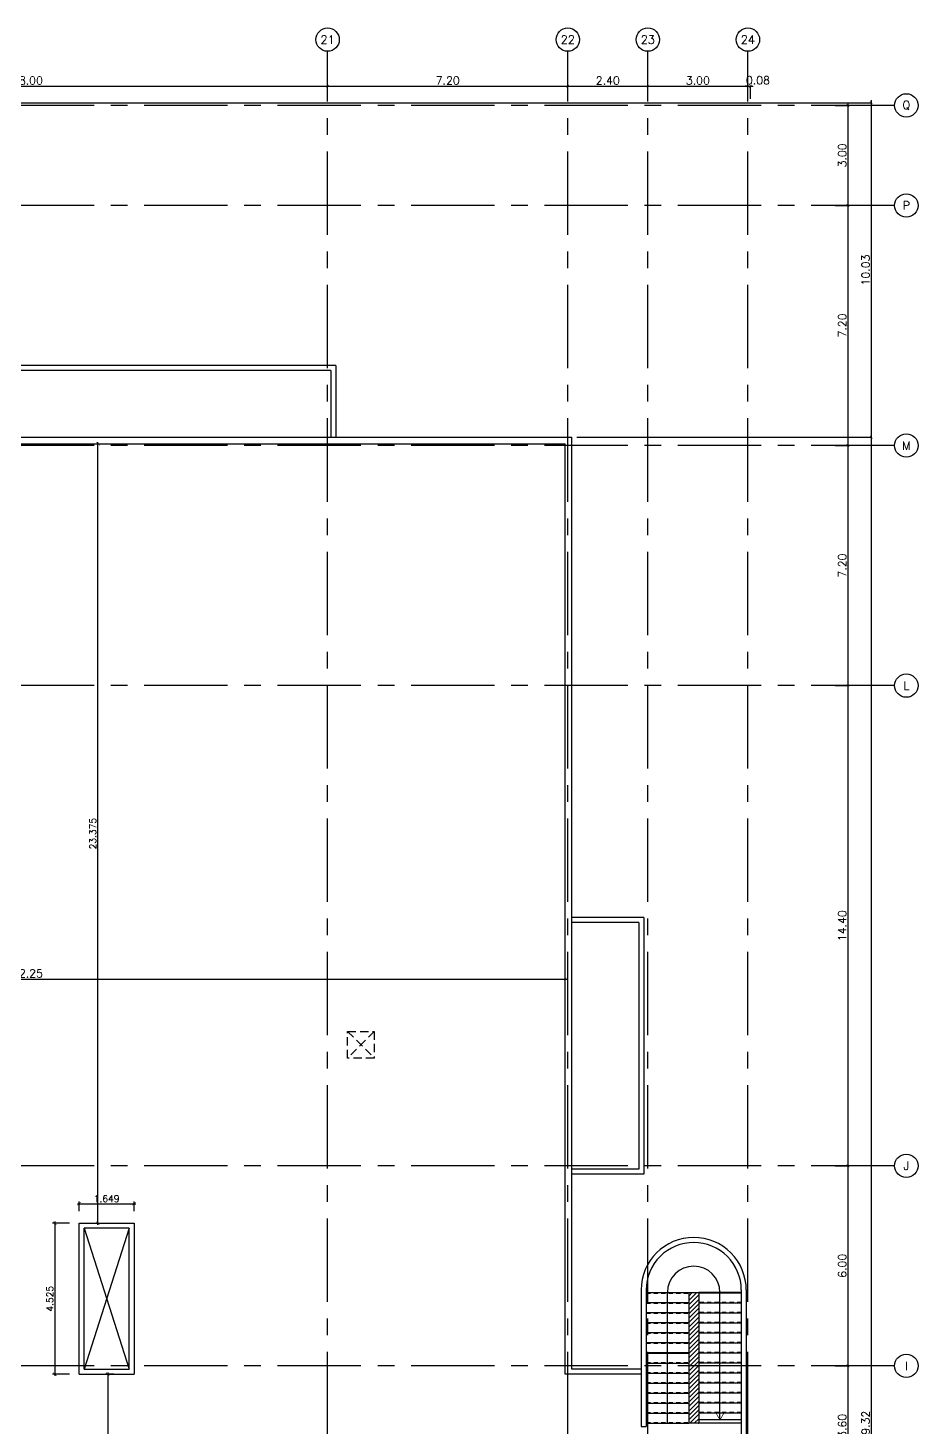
# Model space of a CAD drawing. Extents: x 88854 to 89144, y 39922 to 40011.
# Drawn here: x 88919.03 to 88945.71, y 39957.87 to 39999.82 of the extents above; entities that cross this region are included whole.
import ezdxf
from ezdxf.enums import TextEntityAlignment as Align

# ---------------------------------------------------------------- set-up
doc = ezdxf.new("R2010")
doc.units = 0
doc.header["$MEASUREMENT"] = 0
doc.header["$PDMODE"] = 34
for name, pattern in [('CENTERX2', [4, 2.5, -0.5, 0.5, -0.5]), ('HIDDEN', [0.375, 0.25, -0.125]), ('HIDDEN2', [0.1875, 0.125, -0.0625])]:
    doc.linetypes.add(name, pattern=pattern)
doc.layers.get('0').update_dxf_attribs({"linetype": 'CONTINUOUS'})
doc.layers.get('DEFPOINTS').update_dxf_attribs({"linetype": 'CONTINUOUS'})
for name, color, linetype in [('AX-CR', 2, 'CONTINUOUS'), ('AX-DIM', 4, 'CONTINUOUS'), ('AX-TXT', 2, 'CONTINUOUS'), ('AXES', 11, 'CENTERX2'), ('DIM', 4, 'CONTINUOUS'), ('ele', 7, 'CONTINUOUS'), ('HAT', 8, 'CONTINUOUS'), ('PROJ-L', 3, 'CONTINUOUS'), ('ROOF', 2, 'CONTINUOUS'), ('SHAFT', 4, 'CONTINUOUS'), ('STR', 5, 'CONTINUOUS'), ('WALL', 2, 'CONTINUOUS')]:
    doc.layers.add(name, color=color, linetype=linetype)
doc.styles.add('ROMANS', font='ROMANS.shx')
doc.dimstyles.new('DIM-OUT', dxfattribs={"dimscale": 0, "dimtxt": 0.24, "dimasz": 0.08, "dimexe": 0.02, "dimexo": 0.02, "dimgap": 0.05, "dimtad": 1, "dimzin": 0, "dimdsep": 46, "dimtxsty": 'ROMANS', "dimblk1": 'ARCHTICK', "dimblk2": 'ARCHTICK', "dimsah": 1, "dimcen": 0.01, "dimdle": 0.08, "dimclrd": 4, "dimclre": 4, "dimclrt": 2, "dimadec": 0, "dimazin": 0, "dimtp": 2, "dimtm": 2, "dimtfac": 0.114286, "dimtix": 1, "dimtmove": 2, "dimatfit": 3, "dimldrblk": 'ARCHTICK', "dimfxl": 0, "dimtolj": 1, "dimtzin": 0, "dimarcsym": 0})
doc.dimstyles.new('STANDARD in', dxfattribs={"dimtxt": 0.2, "dimasz": 0.1, "dimexe": 0.07, "dimexo": 0.07, "dimgap": 0.05, "dimtad": 1, "dimdec": 3, "dimzin": 0, "dimdsep": 46, "dimtxsty": 'ROMANS', "dimblk": 'ARCHTICK', "dimcen": 0.05, "dimdle": 0.05, "dimclrd": 4, "dimclre": 4, "dimclrt": 2, "dimadec": 0, "dimazin": 0, "dimtfac": 1, "dimtdec": 3, "dimtmove": 2, "dimatfit": 3, "dimfxl": 0, "dimtolj": 1, "dimtzin": 0, "dimarcsym": 0})

# ---------------------------------------------------------------- blocks, each defined once
blk = doc.blocks.new('_ARCHTICK')
at = {"color": 0, "linetype": 'ByBlock', "const_width": 0.15}
blk.add_lwpolyline([(-0.5, -0.5), (0.5, 0.5)], dxfattribs=at)
blk = doc.blocks.new('*D7')
at = {"layer": 'AX-DIM', "color": 4, "lineweight": -2}
for p, q in [((88909.93, 39998.077), (88928.09, 39998.077)), ((88910.01, 39997.697), (88910.01, 39998.097)), ((88928.01, 39997.697), (88928.01, 39998.097))]:
    blk.add_line(p, q, dxfattribs=at)
at = {"layer": 'DEFPOINTS', "color": 0}
for p in [(88928.01, 39998.077), (88910.01, 39997.677), (88928.01, 39997.677)]:
    blk.add_point(p, dxfattribs=at)
at = {"layer": 'AX-DIM', "color": 4, "lineweight": -2, "xscale": 0.08, "yscale": 0.08, "zscale": 0.08, "rotation": 180}
blk.add_blockref('_ARCHTICK', (88910.01, 39998.077), dxfattribs=at)
at = {"layer": 'AX-DIM', "color": 4, "lineweight": -2, "xscale": 0.08, "yscale": 0.08, "zscale": 0.08}
blk.add_blockref('_ARCHTICK', (88928.01, 39998.077), dxfattribs=at)
at = {"layer": 'AX-DIM', "color": 2, "insert": (88919.01, 39998.247), "char_height": 0.24, "attachment_point": 5, "style": 'ROMANS'}
blk.add_mtext('\\A1;18.00', dxfattribs=at)
blk = doc.blocks.new('*D8')
at = {"layer": 'AX-DIM', "color": 4, "lineweight": -2}
for p, q in [((88944.31, 39997.655), (88944.31, 39987.47)), ((88901.005, 39997.575), (88944.33, 39997.575)), ((88943.63, 39987.55), (88944.33, 39987.55))]:
    blk.add_line(p, q, dxfattribs=at)
at = {"layer": 'DEFPOINTS', "color": 0}
for p in [(88900.985, 39997.575), (88943.61, 39987.55), (88944.31, 39987.55)]:
    blk.add_point(p, dxfattribs=at)
at = {"layer": 'AX-DIM', "color": 4, "lineweight": -2, "xscale": 0.08, "yscale": 0.08, "zscale": 0.08}
for p, rotation in [((88944.31, 39997.575), 90), ((88944.31, 39987.55), 270)]:
    blk.add_blockref('_ARCHTICK', p, dxfattribs=dict(at, rotation=rotation))
at = {"layer": 'AX-DIM', "color": 2, "insert": (88944.14, 39992.562), "char_height": 0.24, "attachment_point": 5, "rotation": 90, "style": 'ROMANS'}
blk.add_mtext('\\A1;10.03', dxfattribs=at)
blk = doc.blocks.new('*D14')
at = {"layer": 'AX-DIM', "color": 4, "lineweight": -2}
for p, q in [((88935.48, 39987.55), (88944.33, 39987.55)), ((88944.31, 39987.63), (88944.31, 39928.15)), ((88935.48, 39928.23), (88944.33, 39928.23))]:
    blk.add_line(p, q, dxfattribs=at)
at = {"layer": 'DEFPOINTS', "color": 0}
for p in [(88935.46, 39987.55), (88935.46, 39928.23), (88944.31, 39928.23)]:
    blk.add_point(p, dxfattribs=at)
at = {"layer": 'AX-DIM', "color": 4, "lineweight": -2, "xscale": 0.08, "yscale": 0.08, "zscale": 0.08}
for p, rotation in [((88944.31, 39987.55), 90), ((88944.31, 39928.23), 270)]:
    blk.add_blockref('_ARCHTICK', p, dxfattribs=dict(at, rotation=rotation))
at = {"layer": 'AX-DIM', "color": 2, "insert": (88944.14, 39957.89), "char_height": 0.24, "attachment_point": 5, "rotation": 90, "style": 'ROMANS'}
blk.add_mtext('\\A1;59.32', dxfattribs=at)
blk = doc.blocks.new('*D15')
at = {"layer": 'AX-DIM', "color": 4, "lineweight": -2}
for p, q in [((88943.23, 39965.7), (88943.63, 39965.7)), ((88943.61, 39965.78), (88943.61, 39959.62)), ((88943.23, 39959.7), (88943.63, 39959.7))]:
    blk.add_line(p, q, dxfattribs=at)
at = {"layer": 'DEFPOINTS', "color": 0}
for p in [(88943.21, 39965.7), (88943.21, 39959.7), (88943.61, 39959.7)]:
    blk.add_point(p, dxfattribs=at)
at = {"layer": 'AX-DIM', "color": 4, "lineweight": -2, "xscale": 0.08, "yscale": 0.08, "zscale": 0.08}
for p, rotation in [((88943.61, 39965.7), 90), ((88943.61, 39959.7), 270)]:
    blk.add_blockref('_ARCHTICK', p, dxfattribs=dict(at, rotation=rotation))
at = {"layer": 'AX-DIM', "color": 2, "insert": (88943.44, 39962.7), "char_height": 0.24, "attachment_point": 5, "rotation": 90, "style": 'ROMANS'}
blk.add_mtext('\\A1;6.00', dxfattribs=at)
blk = doc.blocks.new('*D22')
at = {"layer": 'AX-DIM', "color": 4, "lineweight": -2}
for p, q in [((88943.23, 39959.7), (88943.63, 39959.7)), ((88943.61, 39959.78), (88943.61, 39956.02)), ((88943.23, 39956.1), (88943.63, 39956.1))]:
    blk.add_line(p, q, dxfattribs=at)
at = {"layer": 'DEFPOINTS', "color": 0}
for p in [(88943.21, 39959.7), (88943.21, 39956.1), (88943.61, 39956.1)]:
    blk.add_point(p, dxfattribs=at)
at = {"layer": 'AX-DIM', "color": 4, "lineweight": -2, "xscale": 0.08, "yscale": 0.08, "zscale": 0.08}
for p, rotation in [((88943.61, 39959.7), 90), ((88943.61, 39956.1), 270)]:
    blk.add_blockref('_ARCHTICK', p, dxfattribs=dict(at, rotation=rotation))
at = {"layer": 'AX-DIM', "color": 2, "insert": (88943.44, 39957.9), "char_height": 0.24, "attachment_point": 5, "rotation": 90, "style": 'ROMANS'}
blk.add_mtext('\\A1;3.60', dxfattribs=at)
blk = doc.blocks.new('AXR')
at = {"layer": 'AX-CR'}
blk.add_circle((350, 0), 350, dxfattribs=at)
at = {"layer": 'AX-TXT', "style": 'ROMANS'}
blk.add_attdef('AX', text='', height=250, dxfattribs=at).set_placement((350, 0), align=Align.MIDDLE)
blk = doc.blocks.new('*D24')
at = {"layer": 'AX-DIM', "color": 4, "lineweight": -2}
for p, q in [((88943.23, 39994.5), (88943.63, 39994.5)), ((88943.61, 39994.58), (88943.61, 39987.22)), ((88943.23, 39987.3), (88943.63, 39987.3))]:
    blk.add_line(p, q, dxfattribs=at)
at = {"layer": 'DEFPOINTS', "color": 0}
for p in [(88943.21, 39994.5), (88943.21, 39987.3), (88943.61, 39987.3)]:
    blk.add_point(p, dxfattribs=at)
at = {"layer": 'AX-DIM', "color": 4, "lineweight": -2, "xscale": 0.08, "yscale": 0.08, "zscale": 0.08}
for p, rotation in [((88943.61, 39994.5), 90), ((88943.61, 39987.3), 270)]:
    blk.add_blockref('_ARCHTICK', p, dxfattribs=dict(at, rotation=rotation))
at = {"layer": 'AX-DIM', "color": 2, "insert": (88943.44, 39990.9), "char_height": 0.24, "attachment_point": 5, "rotation": 90, "style": 'ROMANS'}
blk.add_mtext('\\A1;7.20', dxfattribs=at)
blk = doc.blocks.new('*D25')
at = {"layer": 'AX-DIM', "color": 4, "lineweight": -2}
for p, q in [((88943.23, 39980.1), (88943.63, 39980.1)), ((88943.61, 39980.18), (88943.61, 39965.62)), ((88943.23, 39965.7), (88943.63, 39965.7))]:
    blk.add_line(p, q, dxfattribs=at)
at = {"layer": 'DEFPOINTS', "color": 0}
for p in [(88943.21, 39980.1), (88943.21, 39965.7), (88943.61, 39965.7)]:
    blk.add_point(p, dxfattribs=at)
at = {"layer": 'AX-DIM', "color": 4, "lineweight": -2, "xscale": 0.08, "yscale": 0.08, "zscale": 0.08}
for p, rotation in [((88943.61, 39980.1), 90), ((88943.61, 39965.7), 270)]:
    blk.add_blockref('_ARCHTICK', p, dxfattribs=dict(at, rotation=rotation))
at = {"layer": 'AX-DIM', "color": 2, "insert": (88943.44, 39972.9), "char_height": 0.24, "attachment_point": 5, "rotation": 90, "style": 'ROMANS'}
blk.add_mtext('\\A1;14.40', dxfattribs=at)
blk = doc.blocks.new('*D26')
at = {"layer": 'AX-DIM', "color": 4, "lineweight": -2}
for p, q in [((88943.23, 39987.3), (88943.63, 39987.3)), ((88943.61, 39987.38), (88943.61, 39980.02)), ((88943.23, 39980.1), (88943.63, 39980.1))]:
    blk.add_line(p, q, dxfattribs=at)
at = {"layer": 'DEFPOINTS', "color": 0}
for p in [(88943.21, 39987.3), (88943.21, 39980.1), (88943.61, 39980.1)]:
    blk.add_point(p, dxfattribs=at)
at = {"layer": 'AX-DIM', "color": 4, "lineweight": -2, "xscale": 0.08, "yscale": 0.08, "zscale": 0.08}
for p, rotation in [((88943.61, 39987.3), 90), ((88943.61, 39980.1), 270)]:
    blk.add_blockref('_ARCHTICK', p, dxfattribs=dict(at, rotation=rotation))
at = {"layer": 'AX-DIM', "color": 2, "insert": (88943.44, 39983.7), "char_height": 0.24, "attachment_point": 5, "rotation": 90, "style": 'ROMANS'}
blk.add_mtext('\\A1;7.20', dxfattribs=at)
blk = doc.blocks.new('*D27')
at = {"layer": 'AX-DIM', "color": 4, "lineweight": -2}
for p, q in [((88927.93, 39998.077), (88935.29, 39998.077)), ((88928.01, 39997.697), (88928.01, 39998.097)), ((88935.21, 39997.697), (88935.21, 39998.097))]:
    blk.add_line(p, q, dxfattribs=at)
at = {"layer": 'DEFPOINTS', "color": 0}
for p in [(88935.21, 39998.077), (88928.01, 39997.677), (88935.21, 39997.677)]:
    blk.add_point(p, dxfattribs=at)
at = {"layer": 'AX-DIM', "color": 4, "lineweight": -2, "xscale": 0.08, "yscale": 0.08, "zscale": 0.08, "rotation": 180}
blk.add_blockref('_ARCHTICK', (88928.01, 39998.077), dxfattribs=at)
at = {"layer": 'AX-DIM', "color": 4, "lineweight": -2, "xscale": 0.08, "yscale": 0.08, "zscale": 0.08}
blk.add_blockref('_ARCHTICK', (88935.21, 39998.077), dxfattribs=at)
at = {"layer": 'AX-DIM', "color": 2, "insert": (88931.61, 39998.247), "char_height": 0.24, "attachment_point": 5, "style": 'ROMANS'}
blk.add_mtext('\\A1;7.20', dxfattribs=at)
blk = doc.blocks.new('AXU')
at = {"layer": 'AX-CR'}
blk.add_circle((0, 350), 350, dxfattribs=at)
at = {"layer": 'AX-TXT', "style": 'ROMANS'}
blk.add_attdef('AX', text='', height=250, dxfattribs=at).set_placement((0, 350), align=Align.MIDDLE)
blk = doc.blocks.new('*D28')
at = {"layer": 'AX-DIM', "color": 4, "lineweight": -2}
for p, q in [((88935.13, 39998.077), (88937.69, 39998.077)), ((88935.21, 39997.697), (88935.21, 39998.097)), ((88937.61, 39997.697), (88937.61, 39998.097))]:
    blk.add_line(p, q, dxfattribs=at)
at = {"layer": 'DEFPOINTS', "color": 0}
for p in [(88937.61, 39998.077), (88935.21, 39997.677), (88937.61, 39997.677)]:
    blk.add_point(p, dxfattribs=at)
at = {"layer": 'AX-DIM', "color": 4, "lineweight": -2, "xscale": 0.08, "yscale": 0.08, "zscale": 0.08, "rotation": 180}
blk.add_blockref('_ARCHTICK', (88935.21, 39998.077), dxfattribs=at)
at = {"layer": 'AX-DIM', "color": 4, "lineweight": -2, "xscale": 0.08, "yscale": 0.08, "zscale": 0.08}
blk.add_blockref('_ARCHTICK', (88937.61, 39998.077), dxfattribs=at)
at = {"layer": 'AX-DIM', "color": 2, "insert": (88936.41, 39998.247), "char_height": 0.24, "attachment_point": 5, "style": 'ROMANS'}
blk.add_mtext('\\A1;2.40', dxfattribs=at)
blk = doc.blocks.new('*D29')
at = {"layer": 'AX-DIM', "color": 4, "lineweight": -2}
for p, q in [((88937.53, 39998.077), (88940.69, 39998.077)), ((88937.61, 39997.697), (88937.61, 39998.097)), ((88940.61, 39997.697), (88940.61, 39998.097))]:
    blk.add_line(p, q, dxfattribs=at)
at = {"layer": 'DEFPOINTS', "color": 0}
for p in [(88940.61, 39998.077), (88937.61, 39997.677), (88940.61, 39997.677)]:
    blk.add_point(p, dxfattribs=at)
at = {"layer": 'AX-DIM', "color": 4, "lineweight": -2, "xscale": 0.08, "yscale": 0.08, "zscale": 0.08, "rotation": 180}
blk.add_blockref('_ARCHTICK', (88937.61, 39998.077), dxfattribs=at)
at = {"layer": 'AX-DIM', "color": 4, "lineweight": -2, "xscale": 0.08, "yscale": 0.08, "zscale": 0.08}
blk.add_blockref('_ARCHTICK', (88940.61, 39998.077), dxfattribs=at)
at = {"layer": 'AX-DIM', "color": 2, "insert": (88939.11, 39998.247), "char_height": 0.24, "attachment_point": 5, "style": 'ROMANS'}
blk.add_mtext('\\A1;3.00', dxfattribs=at)
blk = doc.blocks.new('*D30')
at = {"layer": 'AX-DIM', "color": 4, "lineweight": -2}
for p, q in [((88940.61, 39998.077), (88940.53, 39998.077)), ((88940.61, 39997.697), (88940.61, 39998.097)), ((88940.61, 39998.077), (88940.685, 39998.077)), ((88940.685, 39997.697), (88940.685, 39998.097)), ((88940.685, 39998.077), (88940.765, 39998.077))]:
    blk.add_line(p, q, dxfattribs=at)
at = {"layer": 'DEFPOINTS', "color": 0}
for p in [(88940.685, 39998.077), (88940.61, 39997.677), (88940.685, 39997.677)]:
    blk.add_point(p, dxfattribs=at)
at = {"layer": 'AX-DIM', "color": 4, "lineweight": -2, "xscale": 0.08, "yscale": 0.08, "zscale": 0.08}
blk.add_blockref('_ARCHTICK', (88940.61, 39998.077), dxfattribs=at)
at = {"layer": 'AX-DIM', "color": 4, "lineweight": -2, "xscale": 0.08, "yscale": 0.08, "zscale": 0.08, "rotation": 180}
blk.add_blockref('_ARCHTICK', (88940.685, 39998.077), dxfattribs=at)
at = {"layer": 'AX-DIM', "color": 2, "insert": (88940.911, 39998.252), "char_height": 0.24, "attachment_point": 5, "style": 'ROMANS'}
blk.add_mtext('\\A1;0.08', dxfattribs=at)
blk = doc.blocks.new('*D31')
at = {"layer": 'AX-DIM', "color": 4, "lineweight": -2}
for p, q in [((88943.23, 39997.5), (88943.63, 39997.5)), ((88943.61, 39997.58), (88943.61, 39994.42)), ((88943.23, 39994.5), (88943.63, 39994.5))]:
    blk.add_line(p, q, dxfattribs=at)
at = {"layer": 'DEFPOINTS', "color": 0}
for p in [(88943.21, 39997.5), (88943.21, 39994.5), (88943.61, 39994.5)]:
    blk.add_point(p, dxfattribs=at)
at = {"layer": 'AX-DIM', "color": 4, "lineweight": -2, "xscale": 0.08, "yscale": 0.08, "zscale": 0.08}
for p, rotation in [((88943.61, 39997.5), 90), ((88943.61, 39994.5), 270)]:
    blk.add_blockref('_ARCHTICK', p, dxfattribs=dict(at, rotation=rotation))
at = {"layer": 'AX-DIM', "color": 2, "insert": (88943.44, 39996), "char_height": 0.24, "attachment_point": 5, "rotation": 90, "style": 'ROMANS'}
blk.add_mtext('\\A1;3.00', dxfattribs=at)
blk = doc.blocks.new('*D65')
at = {"layer": 'AX-DIM', "color": 4, "lineweight": -2}
for p, q in [((88902.806, 39971.299), (88935.216, 39971.299)), ((88902.886, 39970.919), (88902.886, 39971.319)), ((88935.136, 39970.919), (88935.136, 39971.319))]:
    blk.add_line(p, q, dxfattribs=at)
at = {"layer": 'DEFPOINTS', "color": 0}
for p in [(88935.136, 39971.299), (88902.886, 39970.899), (88935.136, 39970.899)]:
    blk.add_point(p, dxfattribs=at)
at = {"layer": 'AX-DIM', "color": 4, "lineweight": -2, "xscale": 0.08, "yscale": 0.08, "zscale": 0.08, "rotation": 180}
blk.add_blockref('_ARCHTICK', (88902.886, 39971.299), dxfattribs=at)
at = {"layer": 'AX-DIM', "color": 4, "lineweight": -2, "xscale": 0.08, "yscale": 0.08, "zscale": 0.08}
blk.add_blockref('_ARCHTICK', (88935.136, 39971.299), dxfattribs=at)
at = {"layer": 'AX-DIM', "color": 2, "insert": (88919.011, 39971.469), "char_height": 0.24, "attachment_point": 5, "style": 'ROMANS'}
blk.add_mtext('\\A1;32.25', dxfattribs=at)
blk = doc.blocks.new('*D84')
at = {"layer": 'AX-DIM', "color": 4, "linetype": 'Continuous', "lineweight": -2}
for p, q in [((88919.834, 39964.025), (88919.834, 39959.4)), ((88920.268, 39963.975), (88919.764, 39963.975)), ((88920.268, 39959.45), (88919.764, 39959.45))]:
    blk.add_line(p, q, dxfattribs=at)
at = {"layer": 'DEFPOINTS', "color": 0, "linetype": 'Continuous'}
for p in [(88920.338, 39963.975), (88919.834, 39959.45), (88920.338, 39959.45)]:
    blk.add_point(p, dxfattribs=at)
at = {"layer": 'AX-DIM', "color": 4, "linetype": 'Continuous', "lineweight": -2, "xscale": 0.1, "yscale": 0.1, "zscale": 0.1}
for p, rotation in [((88919.834, 39963.975), 90), ((88919.834, 39959.45), 270)]:
    blk.add_blockref('_ARCHTICK', p, dxfattribs=dict(at, rotation=rotation))
at = {"layer": 'AX-DIM', "color": 2, "linetype": 'Continuous', "insert": (88919.684, 39961.712), "char_height": 0.2, "attachment_point": 5, "rotation": 90, "style": 'ROMANS'}
blk.add_mtext('\\A1;4.525', dxfattribs=at)
blk = doc.blocks.new('*D85')
at = {"layer": 'AX-DIM', "color": 4, "linetype": 'Continuous', "lineweight": -2}
for p, q in [((88920.51, 39964.563), (88922.259, 39964.563)), ((88920.56, 39964.337), (88920.56, 39964.633)), ((88922.209, 39964.337), (88922.209, 39964.633))]:
    blk.add_line(p, q, dxfattribs=at)
at = {"layer": 'DEFPOINTS', "color": 0, "linetype": 'Continuous'}
for p in [(88922.209, 39964.563), (88920.56, 39964.267), (88922.209, 39964.267)]:
    blk.add_point(p, dxfattribs=at)
at = {"layer": 'AX-DIM', "color": 4, "linetype": 'Continuous', "lineweight": -2, "xscale": 0.1, "yscale": 0.1, "zscale": 0.1, "rotation": 180}
blk.add_blockref('_ARCHTICK', (88920.56, 39964.563), dxfattribs=at)
at = {"layer": 'AX-DIM', "color": 4, "linetype": 'Continuous', "lineweight": -2, "xscale": 0.1, "yscale": 0.1, "zscale": 0.1}
blk.add_blockref('_ARCHTICK', (88922.209, 39964.563), dxfattribs=at)
at = {"layer": 'AX-DIM', "color": 2, "linetype": 'Continuous', "insert": (88921.385, 39964.713), "char_height": 0.2, "attachment_point": 5, "style": 'ROMANS'}
blk.add_mtext('\\A1;1.649', dxfattribs=at)
blk = doc.blocks.new('*D278')
at = {"layer": 'AX-DIM', "color": 4, "linetype": 'Continuous', "lineweight": -2}
for p, q in [((88921.6, 39959.45), (88921.346, 39959.45)), ((88921.416, 39959.5), (88921.416, 39951.305)), ((88921.832, 39951.355), (88921.346, 39951.355))]:
    blk.add_line(p, q, dxfattribs=at)
at = {"layer": 'DEFPOINTS', "color": 0, "linetype": 'Continuous'}
for p in [(88921.67, 39959.45), (88921.416, 39951.355), (88921.902, 39951.355)]:
    blk.add_point(p, dxfattribs=at)
at = {"layer": 'AX-DIM', "color": 4, "linetype": 'Continuous', "lineweight": -2, "xscale": 0.1, "yscale": 0.1, "zscale": 0.1}
for p, rotation in [((88921.416, 39959.45), 90), ((88921.416, 39951.355), 270)]:
    blk.add_blockref('_ARCHTICK', p, dxfattribs=dict(at, rotation=rotation))
at = {"layer": 'AX-DIM', "color": 2, "linetype": 'Continuous', "insert": (88921.266, 39955.402), "char_height": 0.2, "attachment_point": 5, "rotation": 90, "style": 'ROMANS'}
blk.add_mtext('\\A1;8.095', dxfattribs=at)
blk = doc.blocks.new('*D279')
at = {"layer": 'DEFPOINTS', "color": 0, "linetype": 'Continuous'}
for p in [(88921.122, 39987.35), (88921.122, 39987.35), (88921.122, 39963.975)]:
    blk.add_point(p, dxfattribs=at)
at = {"layer": 'DIM', "color": 4, "linetype": 'Continuous', "lineweight": -2}
blk.add_line((88921.122, 39963.925), (88921.122, 39987.4), dxfattribs=at)
at = {"layer": 'DIM', "color": 4, "linetype": 'Continuous', "lineweight": -2, "xscale": 0.1, "yscale": 0.1, "zscale": 0.1}
for p, rotation in [((88921.122, 39987.35), 90), ((88921.122, 39963.975), 270)]:
    blk.add_blockref('_ARCHTICK', p, dxfattribs=dict(at, rotation=rotation))
at = {"layer": 'DIM', "color": 2, "linetype": 'Continuous', "insert": (88920.972, 39975.662), "char_height": 0.2, "attachment_point": 5, "rotation": 90, "style": 'ROMANS'}
blk.add_mtext('\\A1;23.375', dxfattribs=at)

msp = doc.modelspace()

# ---------------------------------------------------------------- hatches: boundary and pattern name
at = {"layer": 'HAT', "linetype": 'Continuous'}
h = msp.add_hatch(dxfattribs=at)
h.set_pattern_fill('ANSI31', color=256, scale=0.75, style=0)
h.paths.add_polyline_path([(88939.136, 39961.8998), (88938.836, 39961.8998), (88938.836, 39959.6996), (88939.136, 39959.6996)])
h.paths.add_polyline_path([(88939.136, 39959.6996), (88938.836, 39959.6996), (88938.836, 39957.9798), (88939.136, 39957.9798)])

# ---------------------------------------------------------------- linework, layer by layer
for p, q in [((88938.836, 39961.8998), (88939.136, 39961.8998)), ((88938.836, 39961.8998), (88938.836, 39957.9798)), ((88939.136, 39961.8998), (88939.136, 39957.9798)), ((88939.136, 39957.9798), (88938.836, 39957.9798))]:
    msp.add_line(p, q)
at = {"layer": 'AXES'}
for p, q in [((88928.0103, 39921.6153), (88928.0103, 39999.1214)), ((88935.2103, 39921.6153), (88935.2103, 39999.1214)), ((88937.6103, 39921.6153), (88937.6103, 39999.1214)), ((88940.6103, 39921.6153), (88940.6103, 39999.1214)), ((88945.0103, 39997.4996), (88876.9703, 39997.4996)), ((88945.0103, 39994.4996), (88876.9703, 39994.4996)), ((88945.0103, 39987.2996), (88876.9703, 39987.2996)), ((88945.0103, 39980.0996), (88876.9703, 39980.0996)), ((88945.0103, 39965.6996), (88876.9703, 39965.6996)), ((88945.0103, 39959.6996), (88876.9703, 39959.6996))]:
    msp.add_line(p, q, dxfattribs=at)
at = {"layer": 'ele', "linetype": 'Continuous'}
for p, q in [((88922.0593, 39963.8246), (88920.7103, 39959.5996)), ((88920.7104, 39963.8246), (88922.0593, 39959.5996))]:
    msp.add_line(p, q, dxfattribs=at)
at = {"layer": 'PROJ-L', "linetype": 'Continuous'}
for p, q in [((88928.2603, 39989.6996), (88909.7603, 39989.6996)), ((88928.2603, 39989.6996), (88928.2603, 39987.5496)), ((88928.1103, 39989.5496), (88909.9103, 39989.5496)), ((88928.1103, 39989.5496), (88928.1103, 39987.5496)), ((88937.486, 39973.1496), (88935.336, 39973.1496)), ((88937.336, 39972.9996), (88935.336, 39972.9996)), ((88937.336, 39972.9996), (88937.336, 39965.5996)), ((88937.486, 39973.1496), (88937.486, 39965.4496)), ((88937.336, 39965.5996), (88935.336, 39965.5996)), ((88937.486, 39965.4496), (88935.336, 39965.4496))]:
    msp.add_line(p, q, dxfattribs=at)
at = {"layer": 'ROOF'}
for p, q in [((88902.686, 39987.5496), (88935.336, 39987.5496)), ((88935.336, 39959.5996), (88935.336, 39987.5496)), ((88902.886, 39987.3496), (88935.136, 39987.3496)), ((88935.136, 39959.4496), (88935.136, 39987.3496)), ((88937.411, 39959.4496), (88935.136, 39959.4496)), ((88937.411, 39959.5996), (88935.336, 39959.5996))]:
    msp.add_line(p, q, dxfattribs=at)
at = {"layer": 'SHAFT', "linetype": 'HIDDEN'}
for p, q in [((88928.6103, 39969.7296), (88929.4103, 39968.9296)), ((88929.4103, 39969.7296), (88928.6103, 39968.9296))]:
    msp.add_line(p, q, dxfattribs=at)
msp.add_lwpolyline([(88928.6103, 39969.7296), (88929.4103, 39969.7296), (88929.4103, 39968.9296), (88928.6103, 39968.9296)], close=True, dxfattribs=at)
at = {"layer": 'STR'}
for p, q in [((88937.561, 39961.8998), (88938.836, 39961.8998)), ((88937.561, 39961.5998), (88938.836, 39961.5998)), ((88938.1985, 39957.9798), (88938.1985, 39961.9022)), ((88940.411, 39961.8998), (88939.136, 39961.8998)), ((88940.411, 39961.8798), (88939.136, 39961.8798)), ((88940.411, 39961.5798), (88939.136, 39961.5798)), ((88939.7735, 39958.0798), (88939.7735, 39961.9022)), ((88937.561, 39961.2998), (88938.836, 39961.2998)), ((88940.411, 39961.2798), (88939.136, 39961.2798)), ((88937.561, 39960.9998), (88938.836, 39960.9998)), ((88937.561, 39960.6998), (88938.836, 39960.6998)), ((88940.411, 39960.9798), (88939.136, 39960.9798)), ((88940.411, 39960.6798), (88939.136, 39960.6798)), ((88937.561, 39960.3998), (88938.836, 39960.3998)), ((88940.411, 39960.3798), (88939.136, 39960.3798)), ((88937.561, 39960.0998), (88938.836, 39960.0998)), ((88937.561, 39960.0798), (88938.836, 39960.0798)), ((88940.411, 39960.0798), (88939.136, 39960.0798)), ((88937.561, 39959.7798), (88938.836, 39959.7798)), ((88937.561, 39959.4798), (88938.836, 39959.4798)), ((88940.411, 39959.7798), (88939.136, 39959.7798)), ((88940.411, 39959.4798), (88939.136, 39959.4798)), ((88937.561, 39959.1798), (88938.836, 39959.1798)), ((88940.411, 39959.1798), (88939.136, 39959.1798)), ((88937.561, 39958.8798), (88938.836, 39958.8798)), ((88937.561, 39958.5798), (88938.836, 39958.5798)), ((88940.411, 39958.8798), (88939.136, 39958.8798)), ((88940.411, 39958.5798), (88939.136, 39958.5798)), ((88937.561, 39958.2798), (88938.836, 39958.2798)), ((88940.411, 39958.2798), (88939.136, 39958.2798)), ((88937.561, 39957.9798), (88938.836, 39957.9798)), ((88940.411, 39958.0798), (88939.136, 39958.0798)), ((88940.411, 39957.9798), (88939.136, 39957.9798))]:
    msp.add_line(p, q, dxfattribs=at)
at = {"layer": 'STR', "linetype": 'HIDDEN2'}
for p, q in [((88937.561, 39961.8798), (88938.836, 39961.8798)), ((88937.561, 39961.5798), (88938.836, 39961.5798)), ((88940.411, 39961.8998), (88939.136, 39961.8998)), ((88940.411, 39961.8798), (88939.136, 39961.8798)), ((88940.411, 39961.5998), (88939.136, 39961.5998)), ((88937.561, 39961.2798), (88938.836, 39961.2798)), ((88940.411, 39961.2998), (88939.136, 39961.2998)), ((88937.561, 39960.9798), (88938.836, 39960.9798)), ((88937.561, 39960.6798), (88938.836, 39960.6798)), ((88940.411, 39960.9998), (88939.136, 39960.9998)), ((88940.411, 39960.6998), (88939.136, 39960.6998)), ((88937.561, 39960.3798), (88938.836, 39960.3798)), ((88940.411, 39960.3998), (88939.136, 39960.3998)), ((88940.411, 39960.0998), (88939.136, 39960.0998)), ((88937.561, 39959.7998), (88938.836, 39959.7998)), ((88937.561, 39959.4998), (88938.836, 39959.4998)), ((88940.411, 39959.7998), (88939.136, 39959.7998)), ((88940.411, 39959.4998), (88939.136, 39959.4998)), ((88937.561, 39959.1998), (88938.836, 39959.1998)), ((88940.411, 39959.1998), (88939.136, 39959.1998)), ((88937.561, 39958.8998), (88938.836, 39958.8998)), ((88937.561, 39958.5998), (88938.836, 39958.5998)), ((88940.411, 39958.8998), (88939.136, 39958.8998)), ((88940.411, 39958.5998), (88939.136, 39958.5998)), ((88937.561, 39958.2998), (88938.836, 39958.2998)), ((88940.411, 39958.2998), (88939.136, 39958.2998)), ((88937.561, 39957.9998), (88938.836, 39957.9998))]:
    msp.add_line(p, q, dxfattribs=at)
at = {"layer": 'STR', "const_width": 0.0215}
msp.add_lwpolyline([(88939.889, 39958.2798), (88939.658, 39958.2798), (88939.7735, 39958.0798)], close=True, dxfattribs=at)
at = {"layer": 'STR'}
msp.add_arc((88938.986, 39961.9022), 0.7875, 0, 180, dxfattribs=at)
at = {"layer": 'WALL'}
for p, q in [((88920.5604, 39959.4496), (88920.5604, 39963.9746)), ((88920.5604, 39963.9746), (88922.2093, 39963.9746)), ((88920.7103, 39959.5996), (88920.7103, 39963.8246)), ((88922.0593, 39963.8246), (88920.7103, 39963.8246)), ((88922.0593, 39959.5996), (88922.0593, 39963.8246)), ((88922.2093, 39963.9746), (88922.2093, 39959.4496)), ((88937.411, 39961.9751), (88937.411, 39957.8798)), ((88937.561, 39961.9751), (88937.561, 39957.8798)), ((88940.411, 39961.9751), (88940.411, 39956.3496)), ((88940.561, 39961.9751), (88940.561, 39956.1996)), ((88920.5604, 39959.4496), (88922.2093, 39959.4496)), ((88920.7103, 39959.5996), (88922.0593, 39959.5996)), ((88937.411, 39957.8798), (88937.561, 39957.8798))]:
    msp.add_line(p, q, dxfattribs=at)
for radius, start, end in [(1.575, 90, 180), (1.425, 90, 180.00002), (1.575, 359.99997, 90), (1.425, 359.99997, 90)]:
    msp.add_arc((88938.986, 39961.9751), radius, start, end, dxfattribs=at)

# ---------------------------------------------------------------- block references
at = {"layer": 'AXES', "xscale": 0.001, "yscale": 0.001, "zscale": 0.001}
for name, p, values in [('AXU', (88928.0103, 39999.1214), {'AX': '21'}), ('AXU', (88935.2103, 39999.1214), {'AX': '22'}), ('AXU', (88937.6103, 39999.1214), {'AX': '23'}), ('AXU', (88940.6103, 39999.1214), {'AX': '24'}), ('AXR', (88945.0103, 39997.4996), {'AX': 'Q'}), ('AXR', (88945.0103, 39994.4996), {'AX': 'P'}), ('AXR', (88945.0103, 39987.2996), {'AX': 'M'}), ('AXR', (88945.0103, 39980.0996), {'AX': 'L'}), ('AXR', (88945.0103, 39965.6996), {'AX': 'J'}), ('AXR', (88945.0103, 39959.6996), {'AX': 'I'})]:
    msp.add_blockref(name, p, dxfattribs=at).add_auto_attribs(values)

# ---------------------------------------------------------------- dimensions: what is measured, and where the dimension line sits
at = {"layer": 'AX-DIM'}
for base, p1, p2, picture, middle in [((88928.0103, 39998.0773), (88910.0103, 39997.6773), (88928.0103, 39997.6773), '*D7', (88919.0103, 39998.2473)), ((88935.2103, 39998.0773), (88928.0103, 39997.6773), (88935.2103, 39997.6773), '*D27', (88931.6103, 39998.2473)), ((88937.6103, 39998.0773), (88935.2103, 39997.6773), (88937.6103, 39997.6773), '*D28', (88936.4103, 39998.2473)), ((88940.6103, 39998.0773), (88937.6103, 39997.6773), (88940.6103, 39997.6773), '*D29', (88939.1103, 39998.2473)), ((88935.136, 39971.2993), (88902.886, 39970.8993), (88935.136, 39970.8993), '*D65', (88919.011, 39971.4693))]:
    dim = msp.add_linear_dim(base=base, p1=p1, p2=p2, dimstyle='DIM-OUT', override={"dimscale": 1}, dxfattribs=at)
    dim.commit()
    dim.dimension.update_dxf_attribs({"geometry": picture, "text_midpoint": middle})
dim = msp.add_linear_dim(base=(88940.6852584497, 39998.0772585625), p1=(88940.6102584497, 39997.6772585625), p2=(88940.6852584497, 39997.6772585625), dimstyle='DIM-OUT', override={"dimscale": 1}, dxfattribs=at)
dim.commit()
dim.dimension.update_dxf_attribs({"geometry": '*D30', "text_midpoint": (88940.9109798684, 39998.2522585625), "dimtype": 160})
for base, p1, p2, picture, middle in [((88944.3102584497, 39987.5495624405), (88900.9849589005, 39997.5745624405), (88943.6102584497, 39987.5495624405), '*D8', (88944.1402584497, 39992.5620624405)), ((88943.6103, 39994.4996), (88943.2103, 39997.4996), (88943.2103, 39994.4996), '*D31', (88943.4403, 39995.9996)), ((88943.6103, 39987.2996), (88943.2103, 39994.4996), (88943.2103, 39987.2996), '*D24', (88943.4403, 39990.8996)), ((88944.3103, 39928.2296), (88935.4603, 39987.5496), (88935.4603, 39928.2296), '*D14', (88944.1403, 39957.8896)), ((88943.6103, 39980.0996), (88943.2103, 39987.2996), (88943.2103, 39980.0996), '*D26', (88943.4403, 39983.6996)), ((88943.6103, 39965.6996), (88943.2103, 39980.0996), (88943.2103, 39965.6996), '*D25', (88943.4403, 39972.8996)), ((88943.6103, 39959.6996), (88943.2103, 39965.6996), (88943.2103, 39959.6996), '*D15', (88943.4403, 39962.6996)), ((88943.6103, 39956.0996), (88943.2103, 39959.6996), (88943.2103, 39956.0996), '*D22', (88943.4403, 39957.8996))]:
    dim = msp.add_linear_dim(base=base, p1=p1, p2=p2, angle=270, dimstyle='DIM-OUT', override={"dimscale": 1}, dxfattribs=at)
    dim.commit()
    dim.dimension.update_dxf_attribs({"geometry": picture, "text_midpoint": middle})
at = {"layer": 'AX-DIM', "linetype": 'Continuous'}
dim = msp.add_linear_dim(base=(88922.2093, 39964.5626), p1=(88920.5604, 39964.2667), p2=(88922.2093, 39964.2667), dimstyle='STANDARD in', dxfattribs=at)
dim.commit()
dim.dimension.update_dxf_attribs({"geometry": '*D85', "text_midpoint": (88921.3848, 39964.7126)})
for base, p1, p2, picture, middle in [((88919.8344, 39959.4496), (88920.3376, 39963.9746), (88920.3376, 39959.4496), '*D84', (88919.6844, 39961.7121)), ((88921.416, 39951.3546), (88921.6696, 39959.4496), (88921.9017, 39951.3546), '*D278', (88921.266, 39955.4021))]:
    dim = msp.add_linear_dim(base=base, p1=p1, p2=p2, angle=90, dimstyle='STANDARD in', dxfattribs=at)
    dim.commit()
    dim.dimension.update_dxf_attribs({"geometry": picture, "text_midpoint": middle})
at = {"layer": 'DIM', "color": 0, "linetype": 'Continuous'}
dim = msp.add_linear_dim(base=(88921.1224, 39987.3496), p1=(88921.1224, 39963.9746), p2=(88921.1224, 39987.3496), angle=90, dimstyle='STANDARD in', dxfattribs=at)
dim.commit()
dim.dimension.update_dxf_attribs({"geometry": '*D279', "text_midpoint": (88920.9724, 39975.6621)})

doc.saveas('drawing.dxf')
